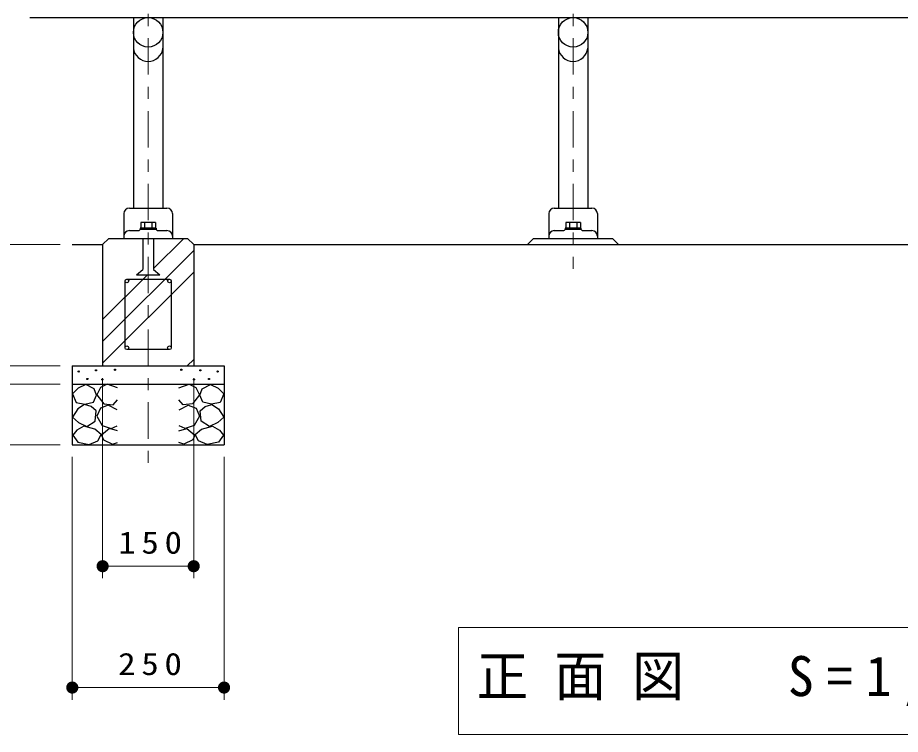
# Model space of a CAD drawing. Units: millimetres on the paper, scale 1:20. Extents: x -365 to 0, y 0 to 257.
# Drawn here: x -310.7 to -238, y 64.4 to 123.5 of the extents above; entities that cross this region are included whole.
import ezdxf

# ---------------------------------------------------------------- set-up
doc = ezdxf.new("R2010")
doc.units = ezdxf.units.MM
doc.linetypes.add('USER2', pattern=[6, 3, -1, 1, -1])
doc.layers.add('LY_1', color=3, linetype='Continuous', lineweight=25)
doc.styles.add('ＭＳ ゴシック', font='')
doc.styles.get('ＭＳ ゴシック').set_extended_font_data('MS Gothic')

# ---------------------------------------------------------------- blocks, each defined once
blk = doc.blocks.new('filled_dot')
at = {"color": 0, "linetype": 'Continuous', "lineweight": -2, "const_width": 1.25}
blk.add_lwpolyline([(-0.625, 0, 1), (0.625, 0, 1)], format="xyb", close=True, dxfattribs=at)

msp = doc.modelspace()

# ---------------------------------------------------------------- linework, layer by layer
at = {"layer": 'LY_1', "color": 7, "linetype": 'USER2', "lineweight": 13}
for p, q in [((-299.955, 145.799), (-299.955, 86.295)), ((-264.955, 145.799), (-264.955, 102.795))]:
    msp.add_line(p, q, dxfattribs=at)
at = {"layer": 'LY_1'}
for p, q in [((-309.705, 123.495), (-220.205, 123.495)), ((-301.17, 123.495), (-301.17, 107.795)), ((-298.74, 123.495), (-298.74, 107.795)), ((-266.17, 123.495), (-266.17, 107.795)), ((-263.74, 123.495), (-263.74, 107.795)), ((-301.505, 107.795), (-298.405, 107.795)), ((-266.505, 107.795), (-263.405, 107.795)), ((-301.955, 107.345), (-301.955, 105.295)), ((-297.955, 107.345), (-297.955, 105.295)), ((-266.955, 107.345), (-266.955, 105.295)), ((-262.955, 107.345), (-262.955, 105.295)), ((-300.605, 106.16), (-300.605, 106.045)), ((-299.305, 106.16), (-300.605, 106.16)), ((-300.561, 106.61), (-300.561, 106.16)), ((-299.349, 106.61), (-300.561, 106.61)), ((-300.258, 106.61), (-300.258, 106.16)), ((-299.652, 106.61), (-299.652, 106.16)), ((-299.349, 106.61), (-299.349, 106.16)), ((-299.305, 106.16), (-299.305, 106.045)), ((-265.605, 106.16), (-265.605, 106.045)), ((-264.305, 106.16), (-265.605, 106.16)), ((-265.561, 106.61), (-265.561, 106.16)), ((-264.349, 106.61), (-265.561, 106.61)), ((-265.258, 106.61), (-265.258, 106.16)), ((-264.652, 106.61), (-264.652, 106.16)), ((-264.349, 106.61), (-264.349, 106.16)), ((-264.305, 106.16), (-264.305, 106.045)), ((-301.505, 105.945), (-300.746, 105.945)), ((-300.634, 106.015), (-300.676, 105.974)), ((-299.305, 106.045), (-300.605, 106.045)), ((-299.234, 105.974), (-299.276, 106.015)), ((-299.163, 105.945), (-298.405, 105.945)), ((-266.505, 105.945), (-265.746, 105.945)), ((-265.634, 106.015), (-265.676, 105.974)), ((-264.305, 106.045), (-265.605, 106.045)), ((-264.234, 105.974), (-264.276, 106.015)), ((-264.163, 105.945), (-263.405, 105.945)), ((-306.205, 104.795), (-303.705, 104.795)), ((-303.205, 105.295), (-303.705, 104.795)), ((-303.705, 104.795), (-303.705, 94.795)), ((-303.205, 105.295), (-296.705, 105.295)), ((-300.405, 105.295), (-300.405, 102.745)), ((-299.505, 105.295), (-299.505, 102.745)), ((-296.705, 105.295), (-296.205, 104.795)), ((-296.205, 104.795), (-219.955, 104.795)), ((-296.205, 104.795), (-296.205, 94.795)), ((-268.205, 105.295), (-268.705, 104.795)), ((-268.205, 105.295), (-261.705, 105.295)), ((-261.705, 105.295), (-261.205, 104.795)), ((-300.905, 102.295), (-300.405, 102.745)), ((-299.505, 102.744), (-299.005, 102.294)), ((-301.855, 96.295), (-301.855, 101.795)), ((-301.705, 101.945), (-298.205, 101.945)), ((-300.905, 102.295), (-299.005, 102.295)), ((-298.055, 101.795), (-298.055, 96.295)), ((-298.205, 96.145), (-301.705, 96.145)), ((-306.205, 94.795), (-306.205, 88.295)), ((-306.205, 94.795), (-293.705, 94.795)), ((-293.705, 94.795), (-293.705, 88.295)), ((-306.205, 93.295), (-293.705, 93.295)), ((-306.205, 88.295), (-293.705, 88.295))]:
    msp.add_line(p, q, dxfattribs=at)
at = {"layer": 'LY_1', "color": 7, "lineweight": 13}
for p, q in [((-307.205, 104.795), (-330.955, 104.795)), ((-299.505, 102.811), (-297.021, 105.295)), ((-303.705, 96.815), (-296.205, 104.315)), ((-303.705, 95.019), (-296.205, 102.519)), ((-303.705, 98.611), (-300.021, 102.295)), ((-296.745, 94.795), (-296.205, 95.334)), ((-307.205, 94.795), (-320.955, 94.795)), ((-303.705, 93.795), (-303.705, 77.295)), ((-296.205, 93.795), (-296.205, 77.295)), ((-307.205, 93.295), (-320.955, 93.295)), ((-307.205, 88.295), (-330.955, 88.295)), ((-307.205, 88.295), (-320.955, 88.295)), ((-306.205, 87.295), (-306.205, 67.295)), ((-293.705, 87.295), (-293.705, 67.295)), ((-296.205, 78.295), (-303.705, 78.295)), ((-274.391, 73.238), (-274.391, 64.438)), ((-226.591, 73.238), (-274.391, 73.238)), ((-293.705, 68.295), (-306.205, 68.295)), ((-274.391, 64.438), (-226.591, 64.438))]:
    msp.add_line(p, q, dxfattribs=at)
at = {"layer": 'LY_1'}
for points in [[(-305.082, 93.265), (-305.716, 92.964), (-306.191, 92.488), (-305.89, 91.791), (-305.162, 91.649), (-304.465, 91.807), (-304.211, 92.393), (-304.401, 92.9)], [(-294.827, 93.265), (-294.194, 92.964), (-293.718, 92.488), (-294.019, 91.791), (-294.748, 91.649), (-295.445, 91.807), (-295.699, 92.393), (-295.509, 92.9)], [(-305.209, 91.617), (-305.748, 91.269), (-306.191, 90.587), (-305.684, 90.128), (-305.019, 89.811), (-304.322, 90.255), (-304.243, 91.094), (-304.651, 91.457)], [(-294.701, 91.617), (-294.162, 91.269), (-293.718, 90.587), (-294.225, 90.128), (-294.891, 89.811), (-295.588, 90.255), (-295.667, 91.094), (-295.259, 91.457)], [(-305.25, 89.82), (-305.819, 89.501), (-306.157, 89.079), (-305.753, 88.513), (-304.811, 88.31), (-304.095, 88.629), (-303.822, 89.134), (-304.361, 89.589)], [(-294.66, 89.82), (-294.091, 89.501), (-293.753, 89.079), (-294.156, 88.513), (-295.099, 88.31), (-295.815, 88.629), (-296.088, 89.134), (-295.549, 89.589)]]:
    msp.add_lwpolyline(points, close=True, dxfattribs=at)
for points in [[(-302.484, 92.98), (-303.34, 93.296), (-303.878, 93.027), (-304.195, 92.425), (-303.609, 91.665), (-302.833, 91.601), (-302.484, 91.997)], [(-297.425, 92.98), (-296.57, 93.296), (-296.031, 93.027), (-295.714, 92.425), (-296.301, 91.665), (-297.077, 91.601), (-297.425, 91.997)], [(-302.5, 91.174), (-303.261, 91.57), (-303.894, 91.316), (-304.195, 90.667), (-303.752, 89.89), (-302.991, 89.653), (-302.5, 89.859)], [(-297.41, 91.174), (-296.649, 91.57), (-296.015, 91.316), (-295.714, 90.667), (-296.158, 89.89), (-296.918, 89.653), (-297.41, 89.859)], [(-302.484, 89.447), (-303.15, 89.653), (-303.799, 89.098), (-303.625, 88.702), (-302.896, 88.338), (-302.484, 88.496)], [(-297.425, 89.447), (-296.76, 89.653), (-296.111, 89.098), (-296.285, 88.702), (-297.014, 88.338), (-297.425, 88.496)]]:
    msp.add_lwpolyline(points, dxfattribs=at)
for centre, radius in [((-299.955, 122.28), 1.215), ((-264.955, 122.28), 1.215), ((-301.705, 101.795), 0.15), ((-298.205, 101.795), 0.15), ((-301.705, 96.295), 0.15), ((-298.205, 96.295), 0.15), ((-302.684, 94.482), 0.05), ((-297.226, 94.482), 0.05), ((-305.672, 94.339), 0.05), ((-304.249, 94.434), 0.05), ((-295.661, 94.434), 0.05), ((-294.238, 94.339), 0.05), ((-304.96, 93.723), 0.05), ((-303.727, 93.675), 0.05), ((-296.182, 93.675), 0.05), ((-294.949, 93.723), 0.05)]:
    msp.add_circle(centre, radius, dxfattribs=at)
for centre, radius, start, end in [((-299.955, 121.114), 1.222, 186.16716, 353.83282), ((-264.955, 121.114), 1.222, 186.16716, 353.83282), ((-301.505, 107.345), 0.45, 89.99998, 179.99996), ((-298.405, 107.345), 0.45, 0, 89.99998), ((-266.505, 107.345), 0.45, 89.99998, 179.99996), ((-263.405, 107.345), 0.45, 0, 89.99998), ((-301.505, 105.495), 0.45, 89.99998, 179.99996), ((-300.746, 106.045), 0.1, 269.99996, 315), ((-300.563, 105.945), 0.1, 89.99998, 134.99996), ((-299.346, 105.945), 0.1, 44.99995, 89.99998), ((-299.163, 106.045), 0.1, 224.99952, 269.99996), ((-298.405, 105.495), 0.45, 0, 89.99998), ((-266.505, 105.495), 0.45, 89.99998, 179.99996), ((-265.746, 106.045), 0.1, 269.99996, 315), ((-265.563, 105.945), 0.1, 89.99998, 134.99996), ((-264.346, 105.945), 0.1, 44.99995, 89.99998), ((-264.163, 106.045), 0.1, 224.99952, 269.99996), ((-263.405, 105.495), 0.45, 0, 89.99998)]:
    msp.add_arc(centre, radius, start, end, dxfattribs=at)

# ---------------------------------------------------------------- block references
at = {"layer": 'LY_1', "color": 7, "lineweight": 13, "xscale": 0.4, "yscale": 0.4}
for p in [(-303.705, 78.295), (-306.205, 68.295)]:
    msp.add_blockref('filled_dot', p, dxfattribs=at)
at = {"layer": 'LY_1', "color": 7, "lineweight": 13, "xscale": 0.4, "yscale": 0.4, "rotation": 180}
for p in [(-296.205, 78.295), (-293.705, 68.295)]:
    msp.add_blockref('filled_dot', p, dxfattribs=at)

# ---------------------------------------------------------------- texts
at = {"layer": 'LY_1', "color": 7, "style": 'ＭＳ ゴシック'}
for s, insert, char_height, attachment_point in [('\\T1.33;\\W1.15;150', (-299.555, 79.295), 1.833, 8), ('\\T1.33;\\W1.15;250', (-299.563, 69.295), 1.833, 8), ('\\T1.5;\\W0.95;正面図\u3000S=1/20', (-250.491, 68.838), 3.299, 5)]:
    msp.add_mtext(s, dxfattribs=dict(at, insert=insert, char_height=char_height, attachment_point=attachment_point))

doc.saveas('drawing.dxf')
